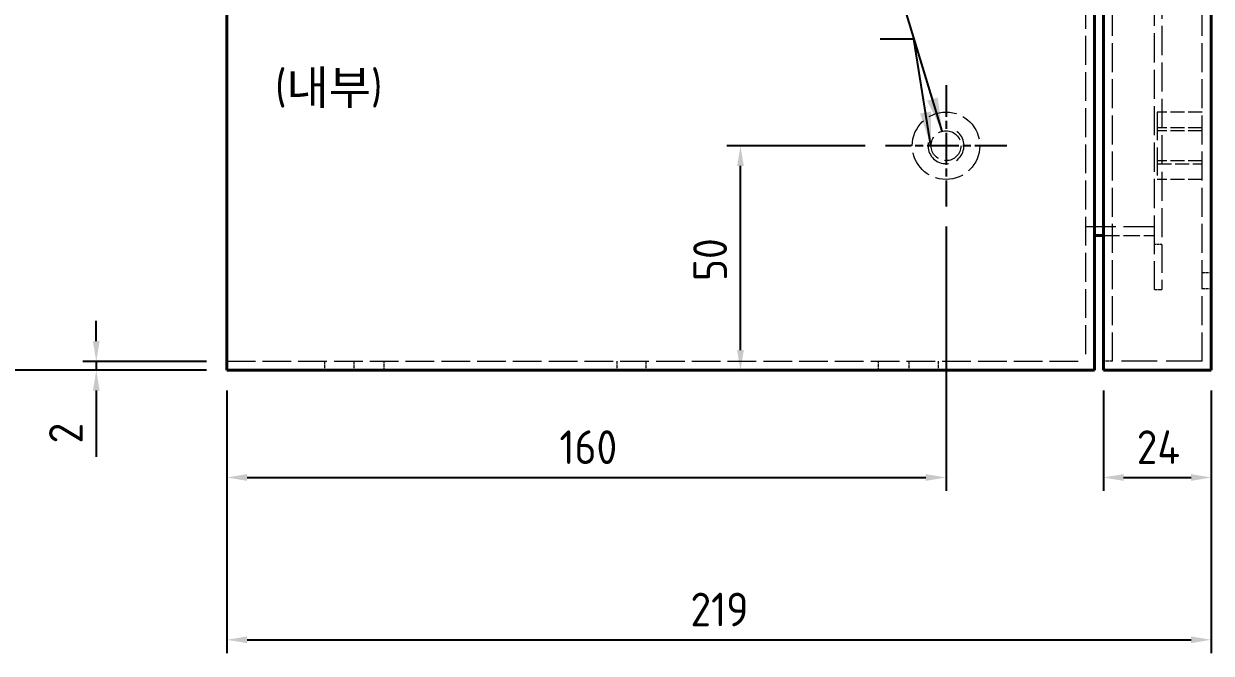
# Model space of a CAD drawing. Header units: millimetres. Extents: x 0 to 2523, y 0 to 1782.
# Drawn here: x 222.4 to 486.6, y 482 to 622.1 of the extents above; entities that cross this region are included whole.
import ezdxf

# ---------------------------------------------------------------- set-up
doc = ezdxf.new("R2010")
doc.units = ezdxf.units.MM
doc.header["$LTSCALE"] = 3
doc.linetypes.add('CHAIN', pattern=[0.3543, 0.2362, -0.0295, 0.0591, -0.0295])
doc.linetypes.add('DASHED', pattern=[0.2067, 0.1654, -0.0413])
for name, color, linetype, lineweight in [('가려진 것(ISO)', 2, 'DASHED', 18), ('가려진 좁은 것(ISO)', 2, 'DASHED', 18), ('가시적인 것(ISO)', 3, 'Continuous', 40), ('기호(ISO)', 5, 'Continuous', 25), ('중심 표식(ISO)', 1, 'Continuous', 25), ('치수(ISO)', 2, 'Continuous', 25)]:
    doc.layers.add(name, color=color, linetype=linetype, lineweight=lineweight)
doc.styles.add('치수 텍스트_PSTEK_POSCO', font='isocp.shx')
doc.dimstyles.new('치수_PSTEK_POSCO', dxfattribs={"dimscale": 3, "dimtxt": 2.5, "dimasz": 1.5, "dimexe": 1, "dimexo": 1.5, "dimgap": 1, "dimtad": 1, "dimrnd": 1e-08, "dimdsep": 46, "dimtxsty": '치수 텍스트_PSTEK_POSCO', "dimcen": 0.09, "dimdle": 10, "dimclrd": 7, "dimclre": 7, "dimclrt": 2, "dimadec": 1, "dimazin": 2, "dimtfac": 1, "dimtmove": 0, "dimatfit": 3, "dimfxl": 0, "dimtolj": 1, "dimlwd": -1, "dimlwe": -1, "dimarcsym": 0})
doc.dimstyles.new('치수_PSTEK_POSCO$7', dxfattribs={"dimscale": 3, "dimtxt": 2.5, "dimasz": 2.5, "dimexe": 1, "dimexo": 1.5, "dimgap": 1, "dimtad": 1, "dimrnd": 1e-08, "dimdsep": 46, "dimtxsty": '치수 텍스트_PSTEK_POSCO', "dimcen": 0.09, "dimdle": 10, "dimclrd": 7, "dimclre": 7, "dimclrt": 2, "dimadec": 1, "dimazin": 2, "dimtfac": 1, "dimtmove": 0, "dimatfit": 3, "dimfxl": 0, "dimtolj": 1, "dimlwd": -1, "dimlwe": -1, "dimarcsym": 0})

# ---------------------------------------------------------------- blocks, each defined once
blk = doc.blocks.new('*D29')
at = {"layer": 'Defpoints', "color": 0}
for p in [(381.88, 594.97), (414.11, 594.97), (333.5, 544.97)]:
    blk.add_point(p, dxfattribs=at)
at = {"layer": '치수(ISO)', "color": 7}
for p, q in [((409.61, 594.97), (378.88, 594.97)), ((381.88, 549.47), (381.88, 590.47))]:
    blk.add_line(p, q, dxfattribs=at)
for points in [[(381.13, 590.47), (382.63, 590.47), (381.88, 594.97)], [(381.13, 549.47), (382.63, 549.47), (381.88, 544.97)]]:
    blk.add_solid(points, dxfattribs=at)
at = {"layer": '치수(ISO)', "color": 2, "insert": (375.13, 564.85), "char_height": 7.5, "attachment_point": 4, "rotation": 90, "style": '치수 텍스트_PSTEK_POSCO'}
blk.add_mtext('\\A1;50', dxfattribs=at)
blk = doc.blocks.new('*D34')
at = {"layer": 'Defpoints', "color": 0}
for p in [(427.61, 581.47), (267.61, 544.97), (427.61, 521.11)]:
    blk.add_point(p, dxfattribs=at)
at = {"layer": '치수(ISO)', "color": 7}
for p, q in [((427.61, 576.97), (427.61, 518.11)), ((267.61, 540.47), (267.61, 518.11)), ((272.11, 521.11), (423.11, 521.11))]:
    blk.add_line(p, q, dxfattribs=at)
for points in [[(272.11, 521.86), (272.11, 520.36), (267.61, 521.11)], [(423.11, 521.86), (423.11, 520.36), (427.61, 521.11)]]:
    blk.add_solid(points, dxfattribs=at)
at = {"layer": '치수(ISO)', "color": 2, "insert": (341.6, 527.86), "char_height": 7.5, "attachment_point": 4, "style": '치수 텍스트_PSTEK_POSCO'}
blk.add_mtext('\\A1;160', dxfattribs=at)
blk = doc.blocks.new('*D35')
at = {"layer": 'Defpoints', "color": 0}
for p in [(267.61, 544.97), (486.61, 544.97), (486.61, 484.97)]:
    blk.add_point(p, dxfattribs=at)
at = {"layer": '치수(ISO)', "color": 7}
for p, q in [((267.61, 540.47), (267.61, 481.97)), ((486.61, 540.47), (486.61, 481.97)), ((272.11, 484.97), (482.11, 484.97))]:
    blk.add_line(p, q, dxfattribs=at)
for points in [[(272.11, 485.72), (272.11, 484.22), (267.61, 484.97)], [(482.11, 485.72), (482.11, 484.22), (486.61, 484.97)]]:
    blk.add_solid(points, dxfattribs=at)
at = {"layer": '치수(ISO)', "color": 2, "insert": (370.74, 491.72), "char_height": 7.5, "attachment_point": 4, "style": '치수 텍스트_PSTEK_POSCO'}
blk.add_mtext('\\A1;219', dxfattribs=at)
blk = doc.blocks.new('*D36')
at = {"layer": 'Defpoints', "color": 0}
for p in [(238.58, 546.97), (267.61, 546.97), (267.61, 544.97)]:
    blk.add_point(p, dxfattribs=at)
at = {"layer": '치수(ISO)', "color": 7}
for p, q in [((238.58, 551.47), (238.58, 555.97)), ((263.11, 546.97), (235.58, 546.97)), ((238.58, 546.97), (238.58, 544.97)), ((263.11, 544.97), (235.58, 544.97)), ((238.58, 540.47), (238.58, 525.69))]:
    blk.add_line(p, q, dxfattribs=at)
for points in [[(237.83, 551.47), (239.33, 551.47), (238.58, 546.97)], [(237.83, 540.47), (239.33, 540.47), (238.58, 544.97)]]:
    blk.add_solid(points, dxfattribs=at)
at = {"layer": '치수(ISO)', "color": 2, "insert": (231.83, 528.69), "char_height": 7.5, "attachment_point": 4, "rotation": 90, "style": '치수 텍스트_PSTEK_POSCO'}
blk.add_mtext('\\A1;2', dxfattribs=at)
blk = doc.blocks.new('*D93')
at = {"layer": 'Defpoints', "color": 0}
for p in [(462.61, 544.97), (486.61, 544.97), (486.61, 521.11)]:
    blk.add_point(p, dxfattribs=at)
at = {"layer": '치수(ISO)', "color": 7}
for p, q in [((462.61, 540.47), (462.61, 518.11)), ((486.61, 540.47), (486.61, 518.11)), ((467.11, 521.11), (482.11, 521.11))]:
    blk.add_line(p, q, dxfattribs=at)
for points in [[(467.11, 521.86), (467.11, 520.36), (462.61, 521.11)], [(482.11, 521.86), (482.11, 520.36), (486.61, 521.11)]]:
    blk.add_solid(points, dxfattribs=at)
at = {"layer": '치수(ISO)', "color": 2, "insert": (470.01, 527.86), "char_height": 7.5, "attachment_point": 4, "style": '치수 텍스트_PSTEK_POSCO'}
blk.add_mtext('\\A1;24', dxfattribs=at)
blk = doc.blocks.new('*D111')
at = {"layer": 'Defpoints', "color": 0}
for p in [(267.61, 1184.97), (206.29, 544.97), (267.61, 544.97)]:
    blk.add_point(p, dxfattribs=at)
at = {"layer": '치수(ISO)', "color": 7}
for p, q in [((263.11, 1184.97), (203.29, 1184.97)), ((206.29, 1180.47), (206.29, 549.47)), ((263.11, 544.97), (203.29, 544.97))]:
    blk.add_line(p, q, dxfattribs=at)
for points in [[(205.54, 1180.47), (207.04, 1180.47), (206.29, 1184.97)], [(205.54, 549.47), (207.04, 549.47), (206.29, 544.97)]]:
    blk.add_solid(points, dxfattribs=at)
at = {"layer": '치수(ISO)', "color": 2, "insert": (199.54, 857.62), "char_height": 7.5, "attachment_point": 4, "rotation": 90, "style": '치수 텍스트_PSTEK_POSCO'}
blk.add_mtext('\\A1;640', dxfattribs=at)

msp = doc.modelspace()

# ---------------------------------------------------------------- linework, layer by layer
at = {"layer": '가려진 것(ISO)', "ltscale": 12.982798}
for p, q in [((458.6056, 1182.9732), (458.6056, 546.9732)), ((464.6056, 546.9732), (464.6056, 1182.9732)), ((484.6056, 546.9732), (484.6056, 1182.9732))]:
    msp.add_line(p, q, dxfattribs=at)
at = {"layer": '가려진 것(ISO)', "ltscale": 13.080328}
for p, q in [((474.0056, 572.9732), (474.0056, 1156.9732)), ((475.6056, 1156.9732), (475.6056, 572.9732))]:
    msp.add_line(p, q, dxfattribs=at)
at = {"layer": '가려진 것(ISO)', "ltscale": 12.665669}
for p, q in [((474.6056, 602.4732), (474.6056, 587.4732)), ((474.0056, 562.9732), (474.0056, 572.9732)), ((475.6056, 572.9732), (475.6056, 562.9732))]:
    msp.add_line(p, q, dxfattribs=at)
at = {"layer": '가려진 것(ISO)', "ltscale": 6.348889}
for p, q in [((484.6056, 602.4732), (474.6056, 602.4732)), ((484.6056, 598.9732), (474.6056, 598.9732)), ((484.6056, 598.2967), (474.6056, 598.2967)), ((484.6056, 591.6497), (474.6056, 591.6497)), ((474.6056, 590.9732), (484.6056, 590.9732)), ((484.6056, 587.4732), (474.6056, 587.4732))]:
    msp.add_line(p, q, dxfattribs=at)
at = {"layer": '가려진 것(ISO)', "ltscale": 13.707466}
msp.add_line((458.6056, 576.9732), (475.6056, 576.9732), dxfattribs=at)
at = {"layer": '가려진 것(ISO)', "ltscale": 7.237747}
msp.add_line((462.6056, 574.9732), (474.0056, 574.9732), dxfattribs=at)
at = {"layer": '가려진 것(ISO)', "ltscale": 1.269698}
for p, q in [((484.6056, 566.7232), (486.6056, 566.7232)), ((484.6056, 563.2232), (486.6056, 563.2232)), ((289.3556, 546.9732), (289.3556, 544.9732)), ((295.8556, 546.9732), (295.8556, 544.9732)), ((302.6056, 544.9732), (302.6056, 546.9732)), ((354.3556, 546.9732), (354.3556, 544.9732)), ((360.8556, 546.9732), (360.8556, 544.9732)), ((412.6056, 544.9732), (412.6056, 546.9732)), ((419.3556, 546.9732), (419.3556, 544.9732)), ((425.8556, 546.9732), (425.8556, 544.9732)), ((464.6056, 546.9732), (462.6056, 546.9732))]:
    msp.add_line(p, q, dxfattribs=at)
at = {"layer": '가려진 것(ISO)', "ltscale": 1.015738}
msp.add_line((474.0056, 562.9732), (475.6056, 562.9732), dxfattribs=at)
at = {"layer": '가려진 것(ISO)', "ltscale": 12.833952}
msp.add_line((267.6056, 546.9732), (458.6056, 546.9732), dxfattribs=at)
at = {"layer": '가려진 것(ISO)', "ltscale": 16.126431}
msp.add_line((484.6056, 546.9732), (464.6056, 546.9732), dxfattribs=at)
at = {"layer": '가려진 것(ISO)', "ltscale": 12.665669}
msp.add_circle((427.6056, 594.9732), 7.5, dxfattribs=at)
at = {"layer": '가려진 것(ISO)', "ltscale": 11.225161}
msp.add_circle((427.6056, 594.9732), 3.3235, dxfattribs=at)
at = {"layer": '가려진 것(ISO)', "ltscale": 15.198803}
msp.add_arc((427.6056, 594.9732), 4, 170, 80, dxfattribs=at)
at = {"layer": '가려진 좁은 것(ISO)', "ltscale": 1.015738}
msp.add_line((475.6056, 572.9732), (474.0056, 572.9732), dxfattribs=at)
at = {"layer": '가시적인 것(ISO)'}
for p, q in [((267.6056, 1184.9732), (267.6056, 544.9732)), ((460.6056, 1184.9732), (460.6056, 544.9732)), ((462.6056, 544.9732), (462.6056, 1184.9732)), ((486.6056, 544.9732), (486.6056, 1184.9732)), ((460.6056, 574.9732), (462.6056, 574.9732)), ((267.6056, 544.9732), (460.6056, 544.9732)), ((486.6056, 544.9732), (462.6056, 544.9732))]:
    msp.add_line(p, q, dxfattribs=at)
at = {"layer": '중심 표식(ISO)', "linetype": 'CHAIN', "ltscale": 10.000767}
for p, q in [((427.6056, 608.4732), (427.6056, 581.4732)), ((441.1056, 594.9732), (414.1056, 594.9732))]:
    msp.add_line(p, q, dxfattribs=at)

# ---------------------------------------------------------------- texts
at = {"layer": '기호(ISO)', "color": 2, "insert": (278.3627, 618.7266), "char_height": 7.5, "width": 131.594152, "attachment_point": 4, "line_spacing_factor": 1.78626, "style": '치수 텍스트_PSTEK_POSCO'}
msp.add_mtext('{\\fISOCP|b0|i0;\\H7.5000;접지면 마스킹 처리 할 것.\\P(내부)}', dxfattribs=at)

# ---------------------------------------------------------------- dimensions: what is measured, and where the dimension line sits
at = {"layer": '치수(ISO)', "color": 7}
for base, p1, p2, angle, override, picture, middle in [((206.2886, 544.9732), (267.6056, 1184.9732), (267.6056, 544.9732), 90, {"dimdec": 2, "dimtp": 0, "dimtm": 0, "dimtdec": 2, "dimtofl": 0, "dimatfit": 1}, '*D111', (206.2886, 864.9732)), ((381.8796, 594.9732), (333.5036, 544.9732), (414.1056, 594.9732), 90, {"dimdec": 2, "dimse1": 1, "dimtp": 0, "dimtm": 0, "dimtdec": 2, "dimtofl": 0, "dimatfit": 1}, '*D29', (381.8796, 568.9732)), ((427.6056, 521.11), (267.6056, 544.9732), (427.6056, 581.4732), 180, {"dimdec": 2, "dimtp": 0, "dimtm": 0, "dimtdec": 2, "dimtofl": 0, "dimatfit": 1}, '*D34', (347.6056, 521.11)), ((238.5849, 546.9732), (267.6056, 544.9732), (267.6056, 546.9732), 270, {"dimdec": 2, "dimtp": 0, "dimtm": 0, "dimtdec": 2, "dimtofl": 1, "dimatfit": 1}, '*D36', (238.5849, 530.5113)), ((486.6056, 484.9732), (267.6056, 544.9732), (486.6056, 544.9732), 180, {"dimdec": 2, "dimtp": 0, "dimtm": 0, "dimtdec": 2, "dimtofl": 0, "dimatfit": 1}, '*D35', (377.1056, 484.9732)), ((486.6056, 521.11), (462.6056, 544.9732), (486.6056, 544.9732), 180, {"dimdec": 2, "dimtp": 0, "dimtm": 0, "dimtdec": 2, "dimtofl": 0, "dimatfit": 1}, '*D93', (474.6056, 521.11))]:
    dim = msp.add_linear_dim(base=base, p1=p1, p2=p2, angle=angle, dimstyle='치수_PSTEK_POSCO', override=override, dxfattribs=at)
    dim.commit()
    dim.dimension.update_dxf_attribs({"geometry": picture, "text_midpoint": middle, "dimtype": 160})

# ---------------------------------------------------------------- leaders
at = {"layer": '기호(ISO)', "color": 7, "annotation_type": 0, "has_hookline": 1, "hookline_direction": 1}
for points, text_width in [([(426.7454, 598.1834), (410.6579, 651.3661), (403.1579, 651.3661)], 55.5059), ([(424.2272, 594.9732), (420.4569, 618.7266), (412.9569, 618.7266)], 115.8273)]:
    msp.add_leader(points, dimstyle='치수_PSTEK_POSCO$7', override={"dimtad": 0}, dxfattribs=dict(at, text_width=text_width))

doc.saveas('drawing.dxf')
